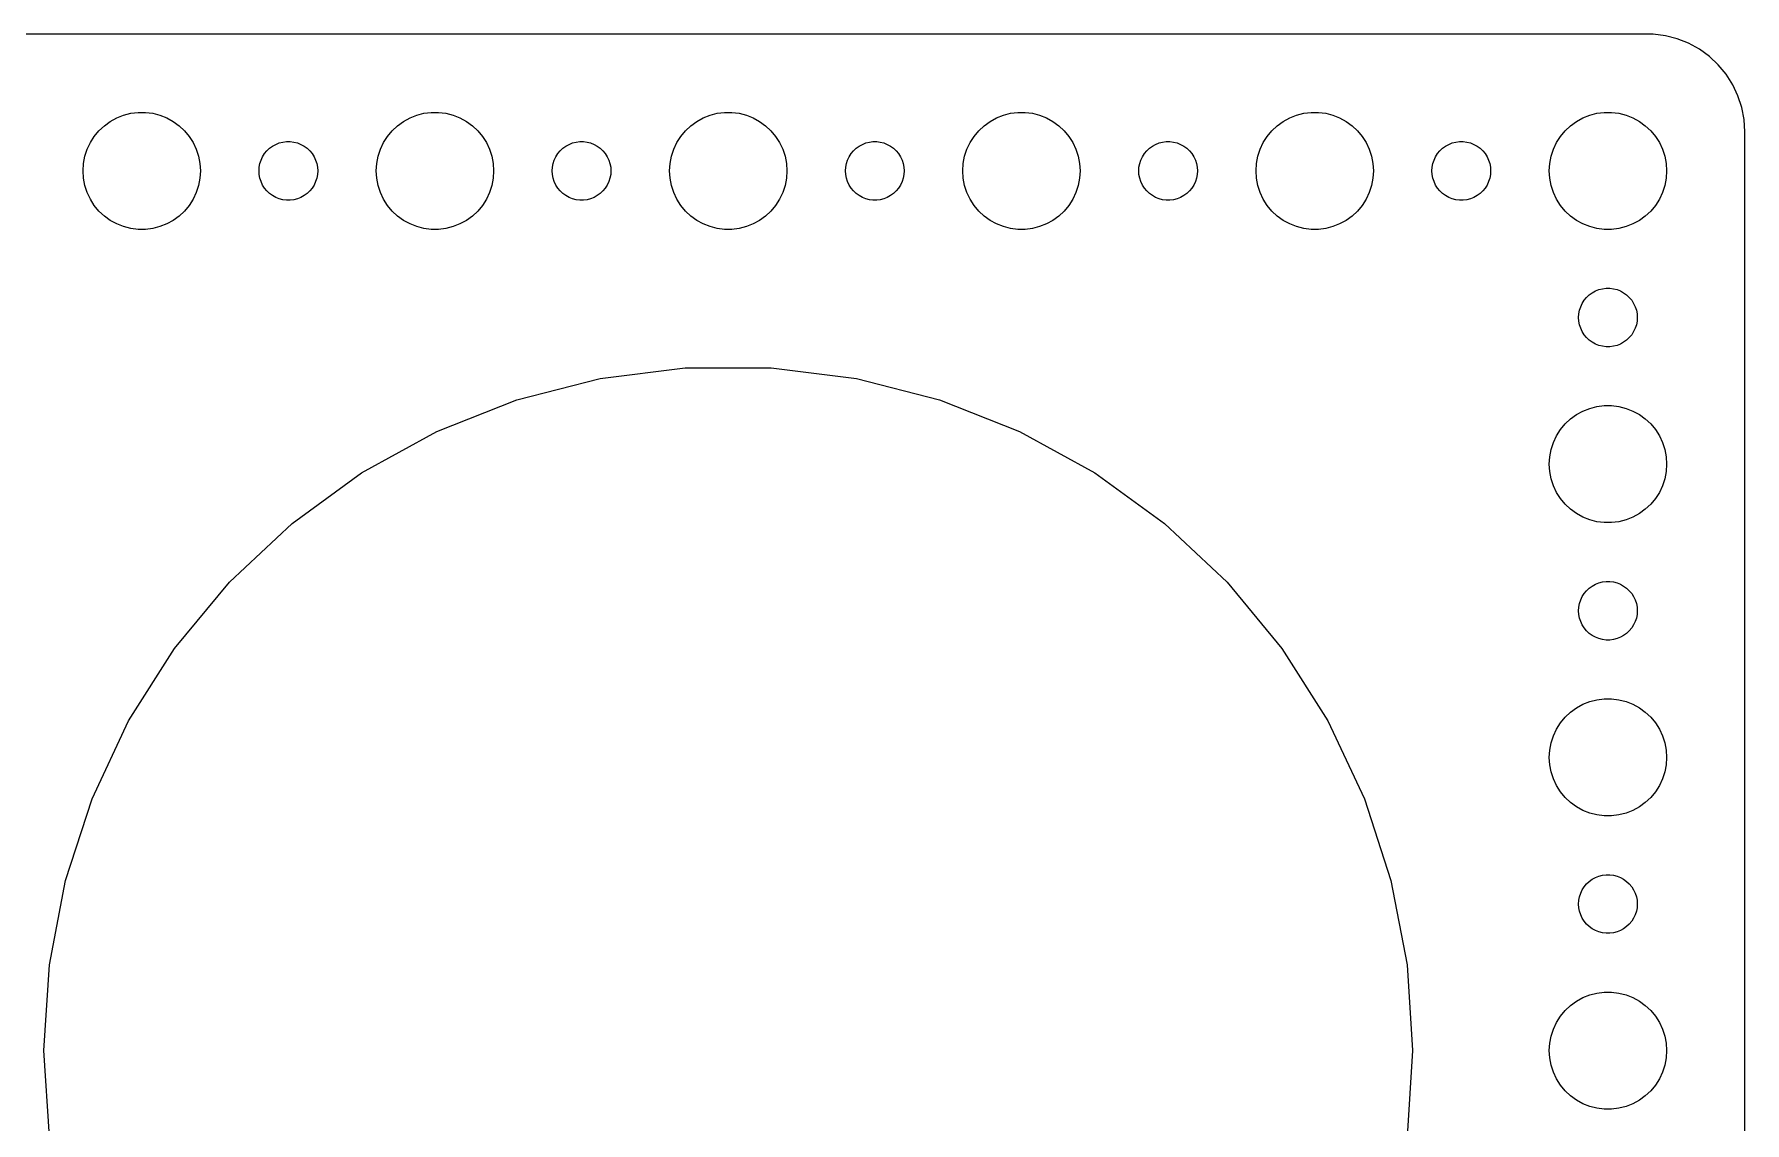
# Model space of a CAD drawing. Header units: metres. Extents: x -127 to 127, y 62 to 280.
# Drawn here: x 39.5 to 127, y 224.3 to 280 of the extents above; entities that cross this region are included whole.
import ezdxf

# ---------------------------------------------------------------- set-up
doc = ezdxf.new("R2010")
doc.units = ezdxf.units.M

msp = doc.modelspace()

# ---------------------------------------------------------------- linework, layer by layer
for p, q in [((122.314, 279.99), (-122.314, 279.99)), ((122.937, 279.911), (122.314, 279.99)), ((123.545, 279.755), (122.937, 279.911)), ((124.129, 279.524), (123.545, 279.755)), ((124.679, 279.222), (124.129, 279.524)), ((125.187, 278.853), (124.679, 279.222)), ((125.645, 278.423), (125.187, 278.853)), ((126.045, 277.939), (125.645, 278.423)), ((126.382, 277.409), (126.045, 277.939)), ((126.649, 276.841), (126.382, 277.409)), ((126.843, 276.243), (126.649, 276.841)), ((43.3925, 275.533), (43.7227, 275.714)), ((43.7227, 275.714), (44.0729, 275.853)), ((44.0729, 275.853), (44.4379, 275.947)), ((44.4379, 275.947), (44.8116, 275.994)), ((44.8116, 275.994), (45.1884, 275.994)), ((45.1884, 275.994), (45.5621, 275.947)), ((45.5621, 275.947), (45.927, 275.853)), ((45.927, 275.853), (46.2773, 275.714)), ((46.2773, 275.714), (46.6075, 275.533)), ((58.3925, 275.533), (58.7227, 275.714)), ((58.7227, 275.714), (59.0729, 275.853)), ((59.0729, 275.853), (59.4379, 275.947)), ((59.4379, 275.947), (59.8116, 275.994)), ((59.8116, 275.994), (60.1884, 275.994)), ((60.1884, 275.994), (60.5621, 275.947)), ((60.5621, 275.947), (60.927, 275.853)), ((60.927, 275.853), (61.2773, 275.714)), ((61.2773, 275.714), (61.6075, 275.533)), ((73.3925, 275.533), (73.7227, 275.714)), ((73.7227, 275.714), (74.073, 275.853)), ((74.073, 275.853), (74.4379, 275.947)), ((74.4379, 275.947), (74.8116, 275.994)), ((74.8116, 275.994), (75.1884, 275.994)), ((75.1884, 275.994), (75.5621, 275.947)), ((75.5621, 275.947), (75.927, 275.853)), ((75.927, 275.853), (76.2773, 275.714)), ((76.2773, 275.714), (76.6075, 275.533)), ((88.3925, 275.533), (88.7227, 275.714)), ((88.7227, 275.714), (89.073, 275.853)), ((89.073, 275.853), (89.4379, 275.947)), ((89.4379, 275.947), (89.8116, 275.994)), ((89.8116, 275.994), (90.1884, 275.994)), ((90.1884, 275.994), (90.5621, 275.947)), ((90.5621, 275.947), (90.927, 275.853)), ((90.927, 275.853), (91.2773, 275.714)), ((91.2773, 275.714), (91.6075, 275.533)), ((103.393, 275.533), (103.723, 275.714)), ((103.723, 275.714), (104.073, 275.853)), ((104.073, 275.853), (104.438, 275.947)), ((104.438, 275.947), (104.812, 275.994)), ((104.812, 275.994), (105.188, 275.994)), ((105.188, 275.994), (105.562, 275.947)), ((105.562, 275.947), (105.927, 275.853)), ((105.927, 275.853), (106.277, 275.714)), ((106.277, 275.714), (106.607, 275.533)), ((118.393, 275.533), (118.723, 275.714)), ((118.723, 275.714), (119.073, 275.853)), ((119.073, 275.853), (119.438, 275.947)), ((119.438, 275.947), (119.812, 275.994)), ((119.812, 275.994), (120.188, 275.994)), ((120.188, 275.994), (120.562, 275.947)), ((120.562, 275.947), (120.927, 275.853)), ((120.927, 275.853), (121.277, 275.714)), ((121.277, 275.714), (121.607, 275.533)), ((126.961, 275.627), (126.843, 276.243)), ((127, 275), (126.961, 275.627)), ((42.3711, 274.445), (42.5729, 274.763)), ((42.5729, 274.763), (42.8131, 275.054)), ((42.8131, 275.054), (43.0877, 275.312)), ((43.0877, 275.312), (43.3925, 275.533)), ((46.6075, 275.533), (46.9123, 275.312)), ((46.9123, 275.312), (47.1869, 275.054)), ((47.1869, 275.054), (47.427, 274.763)), ((47.427, 274.763), (47.6289, 274.445)), ((57.3711, 274.445), (57.5729, 274.763)), ((57.5729, 274.763), (57.8131, 275.054)), ((57.8131, 275.054), (58.0877, 275.312)), ((58.0877, 275.312), (58.3925, 275.533)), ((61.6075, 275.533), (61.9123, 275.312)), ((61.9123, 275.312), (62.1869, 275.054)), ((62.1869, 275.054), (62.427, 274.763)), ((62.427, 274.763), (62.6289, 274.445)), ((72.3711, 274.445), (72.573, 274.763)), ((72.573, 274.763), (72.8131, 275.054)), ((72.8131, 275.054), (73.0877, 275.312)), ((73.0877, 275.312), (73.3925, 275.533)), ((76.6075, 275.533), (76.9123, 275.312)), ((76.9123, 275.312), (77.1869, 275.054)), ((77.1869, 275.054), (77.427, 274.763)), ((77.427, 274.763), (77.6289, 274.445)), ((87.3711, 274.445), (87.573, 274.763)), ((87.573, 274.763), (87.8131, 275.054)), ((87.8131, 275.054), (88.0877, 275.312)), ((88.0877, 275.312), (88.3925, 275.533)), ((91.6075, 275.533), (91.9123, 275.312)), ((91.9123, 275.312), (92.1869, 275.054)), ((92.1869, 275.054), (92.427, 274.763)), ((92.427, 274.763), (92.6289, 274.445)), ((102.371, 274.445), (102.573, 274.763)), ((102.573, 274.763), (102.813, 275.054)), ((102.813, 275.054), (103.088, 275.312)), ((103.088, 275.312), (103.393, 275.533)), ((106.607, 275.533), (106.912, 275.312)), ((106.912, 275.312), (107.187, 275.054)), ((107.187, 275.054), (107.427, 274.763)), ((107.427, 274.763), (107.629, 274.445)), ((117.371, 274.445), (117.573, 274.763)), ((117.573, 274.763), (117.813, 275.054)), ((117.813, 275.054), (118.088, 275.312)), ((118.088, 275.312), (118.393, 275.533)), ((121.607, 275.533), (121.912, 275.312)), ((121.912, 275.312), (122.187, 275.054)), ((122.187, 275.054), (122.427, 274.763)), ((122.427, 274.763), (122.629, 274.445)), ((127, 181), (127, 275)), ((42.0942, 273.746), (42.2107, 274.104)), ((42.2107, 274.104), (42.3711, 274.445)), ((47.6289, 274.445), (47.7893, 274.104)), ((47.7893, 274.104), (47.9057, 273.746)), ((51.1855, 273.723), (51.2865, 273.882)), ((51.2865, 273.882), (51.4065, 274.027)), ((51.4065, 274.027), (51.5439, 274.156)), ((51.5439, 274.156), (51.6963, 274.266)), ((51.6963, 274.266), (51.8613, 274.357)), ((51.8613, 274.357), (52.0365, 274.427)), ((52.0365, 274.427), (52.2189, 274.473)), ((52.2189, 274.473), (52.4058, 274.497)), ((52.4058, 274.497), (52.5942, 274.497)), ((52.5942, 274.497), (52.7811, 274.473)), ((52.7811, 274.473), (52.9635, 274.427)), ((52.9635, 274.427), (53.1387, 274.357)), ((53.1387, 274.357), (53.3037, 274.266)), ((53.3037, 274.266), (53.4561, 274.156)), ((53.4561, 274.156), (53.5934, 274.027)), ((53.5934, 274.027), (53.7135, 273.882)), ((53.7135, 273.882), (53.8145, 273.723)), ((57.0942, 273.746), (57.2107, 274.104)), ((57.2107, 274.104), (57.3711, 274.445)), ((62.6289, 274.445), (62.7893, 274.104)), ((62.7893, 274.104), (62.9057, 273.746)), ((66.1855, 273.723), (66.2865, 273.882)), ((66.2865, 273.882), (66.4065, 274.027)), ((66.4065, 274.027), (66.5439, 274.156)), ((66.5439, 274.156), (66.6963, 274.266)), ((66.6963, 274.266), (66.8613, 274.357)), ((66.8613, 274.357), (67.0365, 274.427)), ((67.0365, 274.427), (67.2189, 274.473)), ((67.2189, 274.473), (67.4058, 274.497)), ((67.4058, 274.497), (67.5942, 274.497)), ((67.5942, 274.497), (67.7811, 274.473)), ((67.7811, 274.473), (67.9635, 274.427)), ((67.9635, 274.427), (68.1387, 274.357)), ((68.1387, 274.357), (68.3037, 274.266)), ((68.3037, 274.266), (68.4561, 274.156)), ((68.4561, 274.156), (68.5934, 274.027)), ((68.5934, 274.027), (68.7135, 273.882)), ((68.7135, 273.882), (68.8145, 273.723)), ((72.0943, 273.746), (72.2107, 274.104)), ((72.2107, 274.104), (72.3711, 274.445)), ((77.6289, 274.445), (77.7893, 274.104)), ((77.7893, 274.104), (77.9057, 273.746)), ((81.1855, 273.723), (81.2865, 273.882)), ((81.2865, 273.882), (81.4065, 274.027)), ((81.4065, 274.027), (81.5439, 274.156)), ((81.5439, 274.156), (81.6963, 274.266)), ((81.6963, 274.266), (81.8613, 274.357)), ((81.8613, 274.357), (82.0365, 274.427)), ((82.0365, 274.427), (82.2189, 274.473)), ((82.2189, 274.473), (82.4058, 274.497)), ((82.4058, 274.497), (82.5942, 274.497)), ((82.5942, 274.497), (82.7811, 274.473)), ((82.7811, 274.473), (82.9635, 274.427)), ((82.9635, 274.427), (83.1387, 274.357)), ((83.1387, 274.357), (83.3037, 274.266)), ((83.3037, 274.266), (83.4561, 274.156)), ((83.4561, 274.156), (83.5934, 274.027)), ((83.5934, 274.027), (83.7135, 273.882)), ((83.7135, 273.882), (83.8145, 273.723)), ((87.0943, 273.746), (87.2107, 274.104)), ((87.2107, 274.104), (87.3711, 274.445)), ((92.6289, 274.445), (92.7893, 274.104)), ((92.7893, 274.104), (92.9057, 273.746)), ((96.1855, 273.723), (96.2865, 273.882)), ((96.2865, 273.882), (96.4065, 274.027)), ((96.4065, 274.027), (96.5439, 274.156)), ((96.5439, 274.156), (96.6963, 274.266)), ((96.6963, 274.266), (96.8613, 274.357)), ((96.8613, 274.357), (97.0365, 274.427)), ((97.0365, 274.427), (97.2189, 274.473)), ((97.2189, 274.473), (97.4058, 274.497)), ((97.4058, 274.497), (97.5942, 274.497)), ((97.5942, 274.497), (97.7811, 274.473)), ((97.7811, 274.473), (97.9635, 274.427)), ((97.9635, 274.427), (98.1387, 274.357)), ((98.1387, 274.357), (98.3037, 274.266)), ((98.3037, 274.266), (98.4561, 274.156)), ((98.4561, 274.156), (98.5934, 274.027)), ((98.5934, 274.027), (98.7135, 273.882)), ((98.7135, 273.882), (98.8145, 273.723)), ((102.094, 273.746), (102.211, 274.104)), ((102.211, 274.104), (102.371, 274.445)), ((107.629, 274.445), (107.789, 274.104)), ((107.789, 274.104), (107.906, 273.746)), ((111.186, 273.723), (111.286, 273.882)), ((111.286, 273.882), (111.407, 274.027)), ((111.407, 274.027), (111.544, 274.156)), ((111.544, 274.156), (111.696, 274.266)), ((111.696, 274.266), (111.861, 274.357)), ((111.861, 274.357), (112.036, 274.427)), ((112.036, 274.427), (112.219, 274.473)), ((112.219, 274.473), (112.406, 274.497)), ((112.406, 274.497), (112.594, 274.497)), ((112.594, 274.497), (112.781, 274.473)), ((112.781, 274.473), (112.964, 274.427)), ((112.964, 274.427), (113.139, 274.357)), ((113.139, 274.357), (113.304, 274.266)), ((113.304, 274.266), (113.456, 274.156)), ((113.456, 274.156), (113.593, 274.027)), ((113.593, 274.027), (113.714, 273.882)), ((113.714, 273.882), (113.814, 273.723)), ((117.094, 273.746), (117.211, 274.104)), ((117.211, 274.104), (117.371, 274.445)), ((122.629, 274.445), (122.789, 274.104)), ((122.789, 274.104), (122.906, 273.746)), ((42, 273), (42.0237, 273.376)), ((42.0237, 272.624), (42, 273)), ((42.0237, 273.376), (42.0942, 273.746)), ((47.9057, 273.746), (47.9763, 273.376)), ((47.9763, 273.376), (48, 273)), ((48, 273), (47.9763, 272.624)), ((51, 273), (51.0118, 273.188)), ((51.0118, 272.812), (51, 273)), ((51.0118, 273.188), (51.0471, 273.373)), ((51.0471, 273.373), (51.1053, 273.552)), ((51.1053, 273.552), (51.1855, 273.723)), ((53.8145, 273.723), (53.8947, 273.552)), ((53.8947, 273.552), (53.9529, 273.373)), ((53.9529, 273.373), (53.9882, 273.188)), ((53.9882, 273.188), (54, 273)), ((54, 273), (53.9882, 272.812)), ((57, 273), (57.0237, 273.376)), ((57.0237, 272.624), (57, 273)), ((57.0237, 273.376), (57.0942, 273.746)), ((62.9057, 273.746), (62.9763, 273.376)), ((62.9763, 273.376), (63, 273)), ((63, 273), (62.9763, 272.624)), ((66, 273), (66.0118, 273.188)), ((66.0118, 272.812), (66, 273)), ((66.0118, 273.188), (66.0471, 273.373)), ((66.0471, 273.373), (66.1053, 273.552)), ((66.1053, 273.552), (66.1855, 273.723)), ((68.8145, 273.723), (68.8947, 273.552)), ((68.8947, 273.552), (68.9529, 273.373)), ((68.9529, 273.373), (68.9882, 273.188)), ((68.9882, 273.188), (69, 273)), ((69, 273), (68.9882, 272.812)), ((72, 273), (72.0237, 273.376)), ((72.0237, 272.624), (72, 273)), ((72.0237, 273.376), (72.0943, 273.746)), ((77.9057, 273.746), (77.9763, 273.376)), ((77.9763, 273.376), (78, 273)), ((78, 273), (77.9763, 272.624)), ((81, 273), (81.0118, 273.188)), ((81.0118, 272.812), (81, 273)), ((81.0118, 273.188), (81.0471, 273.373)), ((81.0471, 273.373), (81.1053, 273.552)), ((81.1053, 273.552), (81.1855, 273.723)), ((83.8145, 273.723), (83.8947, 273.552)), ((83.8947, 273.552), (83.9529, 273.373)), ((83.9529, 273.373), (83.9882, 273.188)), ((83.9882, 273.188), (84, 273)), ((84, 273), (83.9882, 272.812)), ((87, 273), (87.0237, 273.376)), ((87.0237, 272.624), (87, 273)), ((87.0237, 273.376), (87.0943, 273.746)), ((92.9057, 273.746), (92.9763, 273.376)), ((92.9763, 273.376), (93, 273)), ((93, 273), (92.9763, 272.624)), ((96, 273), (96.0118, 273.188)), ((96.0118, 272.812), (96, 273)), ((96.0118, 273.188), (96.0471, 273.373)), ((96.0471, 273.373), (96.1053, 273.552)), ((96.1053, 273.552), (96.1855, 273.723)), ((98.8145, 273.723), (98.8947, 273.552)), ((98.8947, 273.552), (98.9529, 273.373)), ((98.9529, 273.373), (98.9882, 273.188)), ((98.9882, 273.188), (99, 273)), ((99, 273), (98.9882, 272.812)), ((102, 273), (102.024, 273.376)), ((102.024, 272.624), (102, 273)), ((102.024, 273.376), (102.094, 273.746)), ((107.906, 273.746), (107.976, 273.376)), ((107.976, 273.376), (108, 273)), ((108, 273), (107.976, 272.624)), ((111, 273), (111.012, 273.188)), ((111.012, 272.812), (111, 273)), ((111.012, 273.188), (111.047, 273.373)), ((111.047, 273.373), (111.105, 273.552)), ((111.105, 273.552), (111.186, 273.723)), ((113.814, 273.723), (113.895, 273.552)), ((113.895, 273.552), (113.953, 273.373)), ((113.953, 273.373), (113.988, 273.188)), ((113.988, 273.188), (114, 273)), ((114, 273), (113.988, 272.812)), ((117, 273), (117.024, 273.376)), ((117.024, 272.624), (117, 273)), ((117.024, 273.376), (117.094, 273.746)), ((122.906, 273.746), (122.976, 273.376)), ((122.976, 273.376), (123, 273)), ((123, 273), (122.976, 272.624)), ((42.0942, 272.254), (42.0237, 272.624)), ((42.2107, 271.896), (42.0942, 272.254)), ((47.9057, 272.254), (47.7893, 271.896)), ((47.9763, 272.624), (47.9057, 272.254)), ((51.0471, 272.627), (51.0118, 272.812)), ((51.1053, 272.448), (51.0471, 272.627)), ((51.1855, 272.277), (51.1053, 272.448)), ((51.2865, 272.118), (51.1855, 272.277)), ((53.8145, 272.277), (53.7135, 272.118)), ((53.8947, 272.448), (53.8145, 272.277)), ((53.9529, 272.627), (53.8947, 272.448)), ((53.9882, 272.812), (53.9529, 272.627)), ((57.0942, 272.254), (57.0237, 272.624)), ((57.2107, 271.896), (57.0942, 272.254)), ((62.9057, 272.254), (62.7893, 271.896)), ((62.9763, 272.624), (62.9057, 272.254)), ((66.0471, 272.627), (66.0118, 272.812)), ((66.1053, 272.448), (66.0471, 272.627)), ((66.1855, 272.277), (66.1053, 272.448)), ((66.2865, 272.118), (66.1855, 272.277)), ((68.8145, 272.277), (68.7135, 272.118)), ((68.8947, 272.448), (68.8145, 272.277)), ((68.9529, 272.627), (68.8947, 272.448)), ((68.9882, 272.812), (68.9529, 272.627)), ((72.0943, 272.254), (72.0237, 272.624)), ((72.2107, 271.896), (72.0943, 272.254)), ((77.9057, 272.254), (77.7893, 271.896)), ((77.9763, 272.624), (77.9057, 272.254)), ((81.0471, 272.627), (81.0118, 272.812)), ((81.1053, 272.448), (81.0471, 272.627)), ((81.1855, 272.277), (81.1053, 272.448)), ((81.2865, 272.118), (81.1855, 272.277)), ((83.8145, 272.277), (83.7135, 272.118)), ((83.8947, 272.448), (83.8145, 272.277)), ((83.9529, 272.627), (83.8947, 272.448)), ((83.9882, 272.812), (83.9529, 272.627)), ((87.0943, 272.254), (87.0237, 272.624)), ((87.2107, 271.896), (87.0943, 272.254)), ((92.9057, 272.254), (92.7893, 271.896)), ((92.9763, 272.624), (92.9057, 272.254)), ((96.0471, 272.627), (96.0118, 272.812)), ((96.1053, 272.448), (96.0471, 272.627)), ((96.1855, 272.277), (96.1053, 272.448)), ((96.2865, 272.118), (96.1855, 272.277)), ((98.8145, 272.277), (98.7135, 272.118)), ((98.8947, 272.448), (98.8145, 272.277)), ((98.9529, 272.627), (98.8947, 272.448)), ((98.9882, 272.812), (98.9529, 272.627)), ((102.094, 272.254), (102.024, 272.624)), ((102.211, 271.896), (102.094, 272.254)), ((107.906, 272.254), (107.789, 271.896)), ((107.976, 272.624), (107.906, 272.254)), ((111.047, 272.627), (111.012, 272.812)), ((111.105, 272.448), (111.047, 272.627)), ((111.186, 272.277), (111.105, 272.448)), ((111.286, 272.118), (111.186, 272.277)), ((113.814, 272.277), (113.714, 272.118)), ((113.895, 272.448), (113.814, 272.277)), ((113.953, 272.627), (113.895, 272.448)), ((113.988, 272.812), (113.953, 272.627)), ((117.094, 272.254), (117.024, 272.624)), ((117.211, 271.896), (117.094, 272.254)), ((122.906, 272.254), (122.789, 271.896)), ((122.976, 272.624), (122.906, 272.254)), ((42.3711, 271.555), (42.2107, 271.896)), ((42.5729, 271.237), (42.3711, 271.555)), ((47.6289, 271.555), (47.427, 271.237)), ((47.7893, 271.896), (47.6289, 271.555)), ((51.4065, 271.973), (51.2865, 272.118)), ((51.5439, 271.844), (51.4065, 271.973)), ((51.6963, 271.734), (51.5439, 271.844)), ((51.8613, 271.643), (51.6963, 271.734)), ((52.0365, 271.573), (51.8613, 271.643)), ((52.2189, 271.527), (52.0365, 271.573)), ((52.4058, 271.503), (52.2189, 271.527)), ((52.5942, 271.503), (52.4058, 271.503)), ((52.7811, 271.527), (52.5942, 271.503)), ((52.9635, 271.573), (52.7811, 271.527)), ((53.1387, 271.643), (52.9635, 271.573)), ((53.3037, 271.734), (53.1387, 271.643)), ((53.4561, 271.844), (53.3037, 271.734)), ((53.5934, 271.973), (53.4561, 271.844)), ((53.7135, 272.118), (53.5934, 271.973)), ((57.3711, 271.555), (57.2107, 271.896)), ((57.5729, 271.237), (57.3711, 271.555)), ((62.6289, 271.555), (62.427, 271.237)), ((62.7893, 271.896), (62.6289, 271.555)), ((66.4065, 271.973), (66.2865, 272.118)), ((66.5439, 271.844), (66.4065, 271.973)), ((66.6963, 271.734), (66.5439, 271.844)), ((66.8613, 271.643), (66.6963, 271.734)), ((67.0365, 271.573), (66.8613, 271.643)), ((67.2189, 271.527), (67.0365, 271.573)), ((67.4058, 271.503), (67.2189, 271.527)), ((67.5942, 271.503), (67.4058, 271.503)), ((67.7811, 271.527), (67.5942, 271.503)), ((67.9635, 271.573), (67.7811, 271.527)), ((68.1387, 271.643), (67.9635, 271.573)), ((68.3037, 271.734), (68.1387, 271.643)), ((68.4561, 271.844), (68.3037, 271.734)), ((68.5934, 271.973), (68.4561, 271.844)), ((68.7135, 272.118), (68.5934, 271.973)), ((72.3711, 271.555), (72.2107, 271.896)), ((72.573, 271.237), (72.3711, 271.555)), ((77.6289, 271.555), (77.427, 271.237)), ((77.7893, 271.896), (77.6289, 271.555)), ((81.4065, 271.973), (81.2865, 272.118)), ((81.5439, 271.844), (81.4065, 271.973)), ((81.6963, 271.734), (81.5439, 271.844)), ((81.8613, 271.643), (81.6963, 271.734)), ((82.0365, 271.573), (81.8613, 271.643)), ((82.2189, 271.527), (82.0365, 271.573)), ((82.4058, 271.503), (82.2189, 271.527)), ((82.5942, 271.503), (82.4058, 271.503)), ((82.7811, 271.527), (82.5942, 271.503)), ((82.9635, 271.573), (82.7811, 271.527)), ((83.1387, 271.643), (82.9635, 271.573)), ((83.3037, 271.734), (83.1387, 271.643)), ((83.4561, 271.844), (83.3037, 271.734)), ((83.5934, 271.973), (83.4561, 271.844)), ((83.7135, 272.118), (83.5934, 271.973)), ((87.3711, 271.555), (87.2107, 271.896)), ((87.573, 271.237), (87.3711, 271.555)), ((92.6289, 271.555), (92.427, 271.237)), ((92.7893, 271.896), (92.6289, 271.555)), ((96.4065, 271.973), (96.2865, 272.118)), ((96.5439, 271.844), (96.4065, 271.973)), ((96.6963, 271.734), (96.5439, 271.844)), ((96.8613, 271.643), (96.6963, 271.734)), ((97.0365, 271.573), (96.8613, 271.643)), ((97.2189, 271.527), (97.0365, 271.573)), ((97.4058, 271.503), (97.2189, 271.527)), ((97.5942, 271.503), (97.4058, 271.503)), ((97.7811, 271.527), (97.5942, 271.503)), ((97.9635, 271.573), (97.7811, 271.527)), ((98.1387, 271.643), (97.9635, 271.573)), ((98.3037, 271.734), (98.1387, 271.643)), ((98.4561, 271.844), (98.3037, 271.734)), ((98.5934, 271.973), (98.4561, 271.844)), ((98.7135, 272.118), (98.5934, 271.973)), ((102.371, 271.555), (102.211, 271.896)), ((102.573, 271.237), (102.371, 271.555)), ((107.629, 271.555), (107.427, 271.237)), ((107.789, 271.896), (107.629, 271.555)), ((111.407, 271.973), (111.286, 272.118)), ((111.544, 271.844), (111.407, 271.973)), ((111.696, 271.734), (111.544, 271.844)), ((111.861, 271.643), (111.696, 271.734)), ((112.036, 271.573), (111.861, 271.643)), ((112.219, 271.527), (112.036, 271.573)), ((112.406, 271.503), (112.219, 271.527)), ((112.594, 271.503), (112.406, 271.503)), ((112.781, 271.527), (112.594, 271.503)), ((112.964, 271.573), (112.781, 271.527)), ((113.139, 271.643), (112.964, 271.573)), ((113.304, 271.734), (113.139, 271.643)), ((113.456, 271.844), (113.304, 271.734)), ((113.593, 271.973), (113.456, 271.844)), ((113.714, 272.118), (113.593, 271.973)), ((117.371, 271.555), (117.211, 271.896)), ((117.573, 271.237), (117.371, 271.555)), ((122.629, 271.555), (122.427, 271.237)), ((122.789, 271.896), (122.629, 271.555)), ((42.8131, 270.946), (42.5729, 271.237)), ((43.0877, 270.688), (42.8131, 270.946)), ((43.3925, 270.467), (43.0877, 270.688)), ((43.7227, 270.286), (43.3925, 270.467)), ((46.6075, 270.467), (46.2773, 270.286)), ((46.9123, 270.688), (46.6075, 270.467)), ((47.1869, 270.946), (46.9123, 270.688)), ((47.427, 271.237), (47.1869, 270.946)), ((57.8131, 270.946), (57.5729, 271.237)), ((58.0877, 270.688), (57.8131, 270.946)), ((58.3925, 270.467), (58.0877, 270.688)), ((58.7227, 270.286), (58.3925, 270.467)), ((61.6075, 270.467), (61.2773, 270.286)), ((61.9123, 270.688), (61.6075, 270.467)), ((62.1869, 270.946), (61.9123, 270.688)), ((62.427, 271.237), (62.1869, 270.946)), ((72.8131, 270.946), (72.573, 271.237)), ((73.0877, 270.688), (72.8131, 270.946)), ((73.3925, 270.467), (73.0877, 270.688)), ((73.7227, 270.286), (73.3925, 270.467)), ((76.6075, 270.467), (76.2773, 270.286)), ((76.9123, 270.688), (76.6075, 270.467)), ((77.1869, 270.946), (76.9123, 270.688)), ((77.427, 271.237), (77.1869, 270.946)), ((87.8131, 270.946), (87.573, 271.237)), ((88.0877, 270.688), (87.8131, 270.946)), ((88.3925, 270.467), (88.0877, 270.688)), ((88.7227, 270.286), (88.3925, 270.467)), ((91.6075, 270.467), (91.2773, 270.286)), ((91.9123, 270.688), (91.6075, 270.467)), ((92.1869, 270.946), (91.9123, 270.688)), ((92.427, 271.237), (92.1869, 270.946)), ((102.813, 270.946), (102.573, 271.237)), ((103.088, 270.688), (102.813, 270.946)), ((103.393, 270.467), (103.088, 270.688)), ((103.723, 270.286), (103.393, 270.467)), ((106.607, 270.467), (106.277, 270.286)), ((106.912, 270.688), (106.607, 270.467)), ((107.187, 270.946), (106.912, 270.688)), ((107.427, 271.237), (107.187, 270.946)), ((117.813, 270.946), (117.573, 271.237)), ((118.088, 270.688), (117.813, 270.946)), ((118.393, 270.467), (118.088, 270.688)), ((118.723, 270.286), (118.393, 270.467)), ((121.607, 270.467), (121.277, 270.286)), ((121.912, 270.688), (121.607, 270.467)), ((122.187, 270.946), (121.912, 270.688)), ((122.427, 271.237), (122.187, 270.946)), ((44.0729, 270.147), (43.7227, 270.286)), ((44.4379, 270.053), (44.0729, 270.147)), ((44.8116, 270.006), (44.4379, 270.053)), ((45.1884, 270.006), (44.8116, 270.006)), ((45.5621, 270.053), (45.1884, 270.006)), ((45.927, 270.147), (45.5621, 270.053)), ((46.2773, 270.286), (45.927, 270.147)), ((59.0729, 270.147), (58.7227, 270.286)), ((59.4379, 270.053), (59.0729, 270.147)), ((59.8116, 270.006), (59.4379, 270.053)), ((60.1884, 270.006), (59.8116, 270.006)), ((60.5621, 270.053), (60.1884, 270.006)), ((60.927, 270.147), (60.5621, 270.053)), ((61.2773, 270.286), (60.927, 270.147)), ((74.073, 270.147), (73.7227, 270.286)), ((74.4379, 270.053), (74.073, 270.147)), ((74.8116, 270.006), (74.4379, 270.053)), ((75.1884, 270.006), (74.8116, 270.006)), ((75.5621, 270.053), (75.1884, 270.006)), ((75.927, 270.147), (75.5621, 270.053)), ((76.2773, 270.286), (75.927, 270.147)), ((89.073, 270.147), (88.7227, 270.286)), ((89.4379, 270.053), (89.073, 270.147)), ((89.8116, 270.006), (89.4379, 270.053)), ((90.1884, 270.006), (89.8116, 270.006)), ((90.5621, 270.053), (90.1884, 270.006)), ((90.927, 270.147), (90.5621, 270.053)), ((91.2773, 270.286), (90.927, 270.147)), ((104.073, 270.147), (103.723, 270.286)), ((104.438, 270.053), (104.073, 270.147)), ((104.812, 270.006), (104.438, 270.053)), ((105.188, 270.006), (104.812, 270.006)), ((105.562, 270.053), (105.188, 270.006)), ((105.927, 270.147), (105.562, 270.053)), ((106.277, 270.286), (105.927, 270.147)), ((119.073, 270.147), (118.723, 270.286)), ((119.438, 270.053), (119.073, 270.147)), ((119.812, 270.006), (119.438, 270.053)), ((120.188, 270.006), (119.812, 270.006)), ((120.562, 270.053), (120.188, 270.006)), ((120.927, 270.147), (120.562, 270.053)), ((121.277, 270.286), (120.927, 270.147)), ((119.361, 266.857), (119.536, 266.927)), ((119.536, 266.927), (119.719, 266.973)), ((119.719, 266.973), (119.906, 266.997)), ((119.906, 266.997), (120.094, 266.997)), ((120.094, 266.997), (120.281, 266.973)), ((120.281, 266.973), (120.464, 266.927)), ((120.464, 266.927), (120.639, 266.857)), ((118.547, 265.873), (118.605, 266.052)), ((118.605, 266.052), (118.686, 266.223)), ((118.686, 266.223), (118.786, 266.382)), ((118.786, 266.382), (118.907, 266.527)), ((118.907, 266.527), (119.044, 266.656)), ((119.044, 266.656), (119.196, 266.766)), ((119.196, 266.766), (119.361, 266.857)), ((120.639, 266.857), (120.804, 266.766)), ((120.804, 266.766), (120.956, 266.656)), ((120.956, 266.656), (121.093, 266.527)), ((121.093, 266.527), (121.214, 266.382)), ((121.214, 266.382), (121.314, 266.223)), ((121.314, 266.223), (121.395, 266.052)), ((121.395, 266.052), (121.453, 265.873)), ((118.5, 265.5), (118.512, 265.688)), ((118.512, 265.312), (118.5, 265.5)), ((118.512, 265.688), (118.547, 265.873)), ((118.547, 265.127), (118.512, 265.312)), ((118.605, 264.948), (118.547, 265.127)), ((121.453, 265.127), (121.395, 264.948)), ((121.453, 265.873), (121.488, 265.688)), ((121.488, 265.312), (121.453, 265.127)), ((121.488, 265.688), (121.5, 265.5)), ((121.5, 265.5), (121.488, 265.312)), ((118.686, 264.777), (118.605, 264.948)), ((118.786, 264.618), (118.686, 264.777)), ((118.907, 264.473), (118.786, 264.618)), ((119.044, 264.344), (118.907, 264.473)), ((119.196, 264.234), (119.044, 264.344)), ((120.956, 264.344), (120.804, 264.234)), ((121.093, 264.473), (120.956, 264.344)), ((121.214, 264.618), (121.093, 264.473)), ((121.314, 264.777), (121.214, 264.618)), ((121.395, 264.948), (121.314, 264.777)), ((119.361, 264.143), (119.196, 264.234)), ((119.536, 264.073), (119.361, 264.143)), ((119.719, 264.027), (119.536, 264.073)), ((119.906, 264.003), (119.719, 264.027)), ((120.094, 264.003), (119.906, 264.003)), ((120.281, 264.027), (120.094, 264.003)), ((120.464, 264.073), (120.281, 264.027)), ((120.639, 264.143), (120.464, 264.073)), ((120.804, 264.234), (120.639, 264.143)), ((68.4417, 262.38), (72.8023, 262.931)), ((72.8023, 262.931), (77.1977, 262.931)), ((77.1977, 262.931), (81.5583, 262.38)), ((64.1844, 261.287), (68.4417, 262.38)), ((81.5583, 262.38), (85.8156, 261.287)), ((60.0977, 259.669), (64.1844, 261.287)), ((85.8156, 261.287), (89.9023, 259.669)), ((118.723, 260.714), (119.073, 260.853)), ((119.073, 260.853), (119.438, 260.947)), ((119.438, 260.947), (119.812, 260.994)), ((119.812, 260.994), (120.188, 260.994)), ((120.188, 260.994), (120.562, 260.947)), ((120.562, 260.947), (120.927, 260.853)), ((120.927, 260.853), (121.277, 260.714)), ((117.573, 259.763), (117.813, 260.054)), ((117.813, 260.054), (118.088, 260.312)), ((118.088, 260.312), (118.393, 260.533)), ((118.393, 260.533), (118.723, 260.714)), ((121.277, 260.714), (121.607, 260.533)), ((121.607, 260.533), (121.912, 260.312)), ((121.912, 260.312), (122.187, 260.054)), ((122.187, 260.054), (122.427, 259.763)), ((56.2461, 257.551), (60.0977, 259.669)), ((89.9023, 259.669), (93.7539, 257.551)), ((117.094, 258.746), (117.211, 259.104)), ((117.211, 259.104), (117.371, 259.445)), ((117.371, 259.445), (117.573, 259.763)), ((122.427, 259.763), (122.629, 259.445)), ((122.629, 259.445), (122.789, 259.104)), ((122.789, 259.104), (122.906, 258.746)), ((117, 258), (117.024, 258.376)), ((117.024, 258.376), (117.094, 258.746)), ((122.906, 258.746), (122.976, 258.376)), ((122.976, 258.376), (123, 258)), ((52.6902, 254.968), (56.2461, 257.551)), ((93.7539, 257.551), (97.3098, 254.968)), ((117.024, 257.624), (117, 258)), ((117.094, 257.254), (117.024, 257.624)), ((117.211, 256.896), (117.094, 257.254)), ((122.906, 257.254), (122.789, 256.896)), ((122.976, 257.624), (122.906, 257.254)), ((123, 258), (122.976, 257.624)), ((117.371, 256.555), (117.211, 256.896)), ((117.573, 256.237), (117.371, 256.555)), ((122.629, 256.555), (122.427, 256.237)), ((122.789, 256.896), (122.629, 256.555)), ((117.813, 255.946), (117.573, 256.237)), ((118.088, 255.688), (117.813, 255.946)), ((118.393, 255.467), (118.088, 255.688)), ((121.912, 255.688), (121.607, 255.467)), ((122.187, 255.946), (121.912, 255.688)), ((122.427, 256.237), (122.187, 255.946)), ((49.4861, 251.959), (52.6902, 254.968)), ((97.3098, 254.968), (100.514, 251.959)), ((118.723, 255.286), (118.393, 255.467)), ((119.073, 255.147), (118.723, 255.286)), ((119.438, 255.053), (119.073, 255.147)), ((119.812, 255.006), (119.438, 255.053)), ((120.188, 255.006), (119.812, 255.006)), ((120.562, 255.053), (120.188, 255.006)), ((120.927, 255.147), (120.562, 255.053)), ((121.277, 255.286), (120.927, 255.147)), ((121.607, 255.467), (121.277, 255.286)), ((46.6844, 248.572), (49.4861, 251.959)), ((100.514, 251.959), (103.316, 248.572)), ((118.605, 251.052), (118.686, 251.223)), ((118.686, 251.223), (118.786, 251.382)), ((118.786, 251.382), (118.907, 251.527)), ((118.907, 251.527), (119.044, 251.656)), ((119.044, 251.656), (119.196, 251.766)), ((119.196, 251.766), (119.361, 251.857)), ((119.361, 251.857), (119.536, 251.927)), ((119.536, 251.927), (119.719, 251.973)), ((119.719, 251.973), (119.906, 251.997)), ((119.906, 251.997), (120.094, 251.997)), ((120.094, 251.997), (120.281, 251.973)), ((120.281, 251.973), (120.464, 251.927)), ((120.464, 251.927), (120.639, 251.857)), ((120.639, 251.857), (120.804, 251.766)), ((120.804, 251.766), (120.956, 251.656)), ((120.956, 251.656), (121.093, 251.527)), ((121.093, 251.527), (121.214, 251.382)), ((121.214, 251.382), (121.314, 251.223)), ((121.314, 251.223), (121.395, 251.052)), ((118.5, 250.5), (118.512, 250.688)), ((118.512, 250.312), (118.5, 250.5)), ((118.512, 250.688), (118.547, 250.873)), ((118.547, 250.127), (118.512, 250.312)), ((118.547, 250.873), (118.605, 251.052)), ((121.395, 251.052), (121.453, 250.873)), ((121.453, 250.873), (121.488, 250.688)), ((121.488, 250.312), (121.453, 250.127)), ((121.488, 250.688), (121.5, 250.5)), ((121.5, 250.5), (121.488, 250.312)), ((118.605, 249.948), (118.547, 250.127)), ((118.686, 249.777), (118.605, 249.948)), ((118.786, 249.618), (118.686, 249.777)), ((118.907, 249.473), (118.786, 249.618)), ((119.044, 249.344), (118.907, 249.473)), ((121.093, 249.473), (120.956, 249.344)), ((121.214, 249.618), (121.093, 249.473)), ((121.314, 249.777), (121.214, 249.618)), ((121.395, 249.948), (121.314, 249.777)), ((121.453, 250.127), (121.395, 249.948)), ((44.3293, 244.861), (46.6844, 248.572)), ((103.316, 248.572), (105.671, 244.861)), ((119.196, 249.234), (119.044, 249.344)), ((119.361, 249.143), (119.196, 249.234)), ((119.536, 249.073), (119.361, 249.143)), ((119.719, 249.027), (119.536, 249.073)), ((119.906, 249.003), (119.719, 249.027)), ((120.094, 249.003), (119.906, 249.003)), ((120.281, 249.027), (120.094, 249.003)), ((120.464, 249.073), (120.281, 249.027)), ((120.639, 249.143), (120.464, 249.073)), ((120.804, 249.234), (120.639, 249.143)), ((120.956, 249.344), (120.804, 249.234)), ((119.073, 245.853), (119.438, 245.947)), ((119.438, 245.947), (119.812, 245.994)), ((119.812, 245.994), (120.188, 245.994)), ((120.188, 245.994), (120.562, 245.947)), ((120.562, 245.947), (120.927, 245.853)), ((117.573, 244.763), (117.813, 245.054)), ((117.813, 245.054), (118.088, 245.312)), ((118.088, 245.312), (118.393, 245.533)), ((118.393, 245.533), (118.723, 245.714)), ((118.723, 245.714), (119.073, 245.853)), ((120.927, 245.853), (121.277, 245.714)), ((121.277, 245.714), (121.607, 245.533)), ((121.607, 245.533), (121.912, 245.312)), ((121.912, 245.312), (122.187, 245.054)), ((122.187, 245.054), (122.427, 244.763)), ((42.4578, 240.884), (44.3293, 244.861)), ((105.671, 244.861), (107.542, 240.884)), ((117.211, 244.104), (117.371, 244.445)), ((117.371, 244.445), (117.573, 244.763)), ((122.427, 244.763), (122.629, 244.445)), ((122.629, 244.445), (122.789, 244.104)), ((117, 243), (117.024, 243.376)), ((117.024, 243.376), (117.094, 243.746)), ((117.094, 243.746), (117.211, 244.104)), ((122.789, 244.104), (122.906, 243.746)), ((122.906, 243.746), (122.976, 243.376)), ((122.976, 243.376), (123, 243)), ((117.024, 242.624), (117, 243)), ((117.094, 242.254), (117.024, 242.624)), ((122.976, 242.624), (122.906, 242.254)), ((123, 243), (122.976, 242.624)), ((117.211, 241.896), (117.094, 242.254)), ((117.371, 241.555), (117.211, 241.896)), ((117.573, 241.237), (117.371, 241.555)), ((122.629, 241.555), (122.427, 241.237)), ((122.789, 241.896), (122.629, 241.555)), ((122.906, 242.254), (122.789, 241.896)), ((41.0996, 236.704), (42.4578, 240.884)), ((107.542, 240.884), (108.9, 236.704)), ((117.813, 240.946), (117.573, 241.237)), ((118.088, 240.688), (117.813, 240.946)), ((118.393, 240.467), (118.088, 240.688)), ((121.912, 240.688), (121.607, 240.467)), ((122.187, 240.946), (121.912, 240.688)), ((122.427, 241.237), (122.187, 240.946)), ((118.723, 240.286), (118.393, 240.467)), ((119.073, 240.147), (118.723, 240.286)), ((119.438, 240.053), (119.073, 240.147)), ((119.812, 240.006), (119.438, 240.053)), ((120.188, 240.006), (119.812, 240.006)), ((120.562, 240.053), (120.188, 240.006)), ((120.927, 240.147), (120.562, 240.053)), ((121.277, 240.286), (120.927, 240.147)), ((121.607, 240.467), (121.277, 240.286)), ((40.276, 232.387), (41.0996, 236.704)), ((108.9, 236.704), (109.724, 232.387)), ((118.686, 236.223), (118.786, 236.382)), ((118.786, 236.382), (118.907, 236.527)), ((118.907, 236.527), (119.044, 236.656)), ((119.044, 236.656), (119.196, 236.766)), ((119.196, 236.766), (119.361, 236.857)), ((119.361, 236.857), (119.536, 236.927)), ((119.536, 236.927), (119.719, 236.973)), ((119.719, 236.973), (119.906, 236.997)), ((119.906, 236.997), (120.094, 236.997)), ((120.094, 236.997), (120.281, 236.973)), ((120.281, 236.973), (120.464, 236.927)), ((120.464, 236.927), (120.639, 236.857)), ((120.639, 236.857), (120.804, 236.766)), ((120.804, 236.766), (120.956, 236.656)), ((120.956, 236.656), (121.093, 236.527)), ((121.093, 236.527), (121.214, 236.382)), ((121.214, 236.382), (121.314, 236.223)), ((118.5, 235.5), (118.512, 235.688)), ((118.512, 235.312), (118.5, 235.5)), ((118.512, 235.688), (118.547, 235.873)), ((118.547, 235.873), (118.605, 236.052)), ((118.605, 236.052), (118.686, 236.223)), ((121.314, 236.223), (121.395, 236.052)), ((121.395, 236.052), (121.453, 235.873)), ((121.453, 235.873), (121.488, 235.688)), ((121.488, 235.688), (121.5, 235.5)), ((121.5, 235.5), (121.488, 235.312)), ((118.547, 235.127), (118.512, 235.312)), ((118.605, 234.948), (118.547, 235.127)), ((118.686, 234.777), (118.605, 234.948)), ((118.786, 234.618), (118.686, 234.777)), ((118.907, 234.473), (118.786, 234.618)), ((121.214, 234.618), (121.093, 234.473)), ((121.314, 234.777), (121.214, 234.618)), ((121.395, 234.948), (121.314, 234.777)), ((121.453, 235.127), (121.395, 234.948)), ((121.488, 235.312), (121.453, 235.127)), ((119.044, 234.344), (118.907, 234.473)), ((119.196, 234.234), (119.044, 234.344)), ((119.361, 234.143), (119.196, 234.234)), ((119.536, 234.073), (119.361, 234.143)), ((119.719, 234.027), (119.536, 234.073)), ((119.906, 234.003), (119.719, 234.027)), ((120.094, 234.003), (119.906, 234.003)), ((120.281, 234.027), (120.094, 234.003)), ((120.464, 234.073), (120.281, 234.027)), ((120.639, 234.143), (120.464, 234.073)), ((120.804, 234.234), (120.639, 234.143)), ((120.956, 234.344), (120.804, 234.234)), ((121.093, 234.473), (120.956, 234.344)), ((40, 228), (40.276, 232.387)), ((109.724, 232.387), (110, 228)), ((117.813, 230.054), (118.088, 230.312)), ((118.088, 230.312), (118.393, 230.533)), ((118.393, 230.533), (118.723, 230.714)), ((118.723, 230.714), (119.073, 230.853)), ((119.073, 230.853), (119.438, 230.947)), ((119.438, 230.947), (119.812, 230.994)), ((119.812, 230.994), (120.188, 230.994)), ((120.188, 230.994), (120.562, 230.947)), ((120.562, 230.947), (120.927, 230.853)), ((120.927, 230.853), (121.277, 230.714)), ((121.277, 230.714), (121.607, 230.533)), ((121.607, 230.533), (121.912, 230.312)), ((121.912, 230.312), (122.187, 230.054)), ((117.211, 229.104), (117.371, 229.445)), ((117.371, 229.445), (117.573, 229.763)), ((117.573, 229.763), (117.813, 230.054)), ((122.187, 230.054), (122.427, 229.763)), ((122.427, 229.763), (122.629, 229.445)), ((122.629, 229.445), (122.789, 229.104)), ((117, 228), (117.024, 228.376)), ((117.024, 228.376), (117.094, 228.746)), ((117.094, 228.746), (117.211, 229.104)), ((122.789, 229.104), (122.906, 228.746)), ((122.906, 228.746), (122.976, 228.376)), ((122.976, 228.376), (123, 228)), ((40.276, 223.613), (40, 228)), ((110, 228), (109.724, 223.613)), ((117.024, 227.624), (117, 228)), ((117.094, 227.254), (117.024, 227.624)), ((122.976, 227.624), (122.906, 227.254)), ((123, 228), (122.976, 227.624)), ((117.211, 226.896), (117.094, 227.254)), ((117.371, 226.555), (117.211, 226.896)), ((122.789, 226.896), (122.629, 226.555)), ((122.906, 227.254), (122.789, 226.896)), ((117.573, 226.237), (117.371, 226.555)), ((117.813, 225.946), (117.573, 226.237)), ((118.088, 225.688), (117.813, 225.946)), ((122.187, 225.946), (121.912, 225.688)), ((122.427, 226.237), (122.187, 225.946)), ((122.629, 226.555), (122.427, 226.237)), ((118.393, 225.467), (118.088, 225.688)), ((118.723, 225.286), (118.393, 225.467)), ((119.073, 225.147), (118.723, 225.286)), ((119.438, 225.053), (119.073, 225.147)), ((119.812, 225.006), (119.438, 225.053)), ((120.188, 225.006), (119.812, 225.006)), ((120.562, 225.053), (120.188, 225.006)), ((120.927, 225.147), (120.562, 225.053)), ((121.277, 225.286), (120.927, 225.147)), ((121.607, 225.467), (121.277, 225.286)), ((121.912, 225.688), (121.607, 225.467))]:
    msp.add_line(p, q)

doc.saveas('drawing.dxf')
